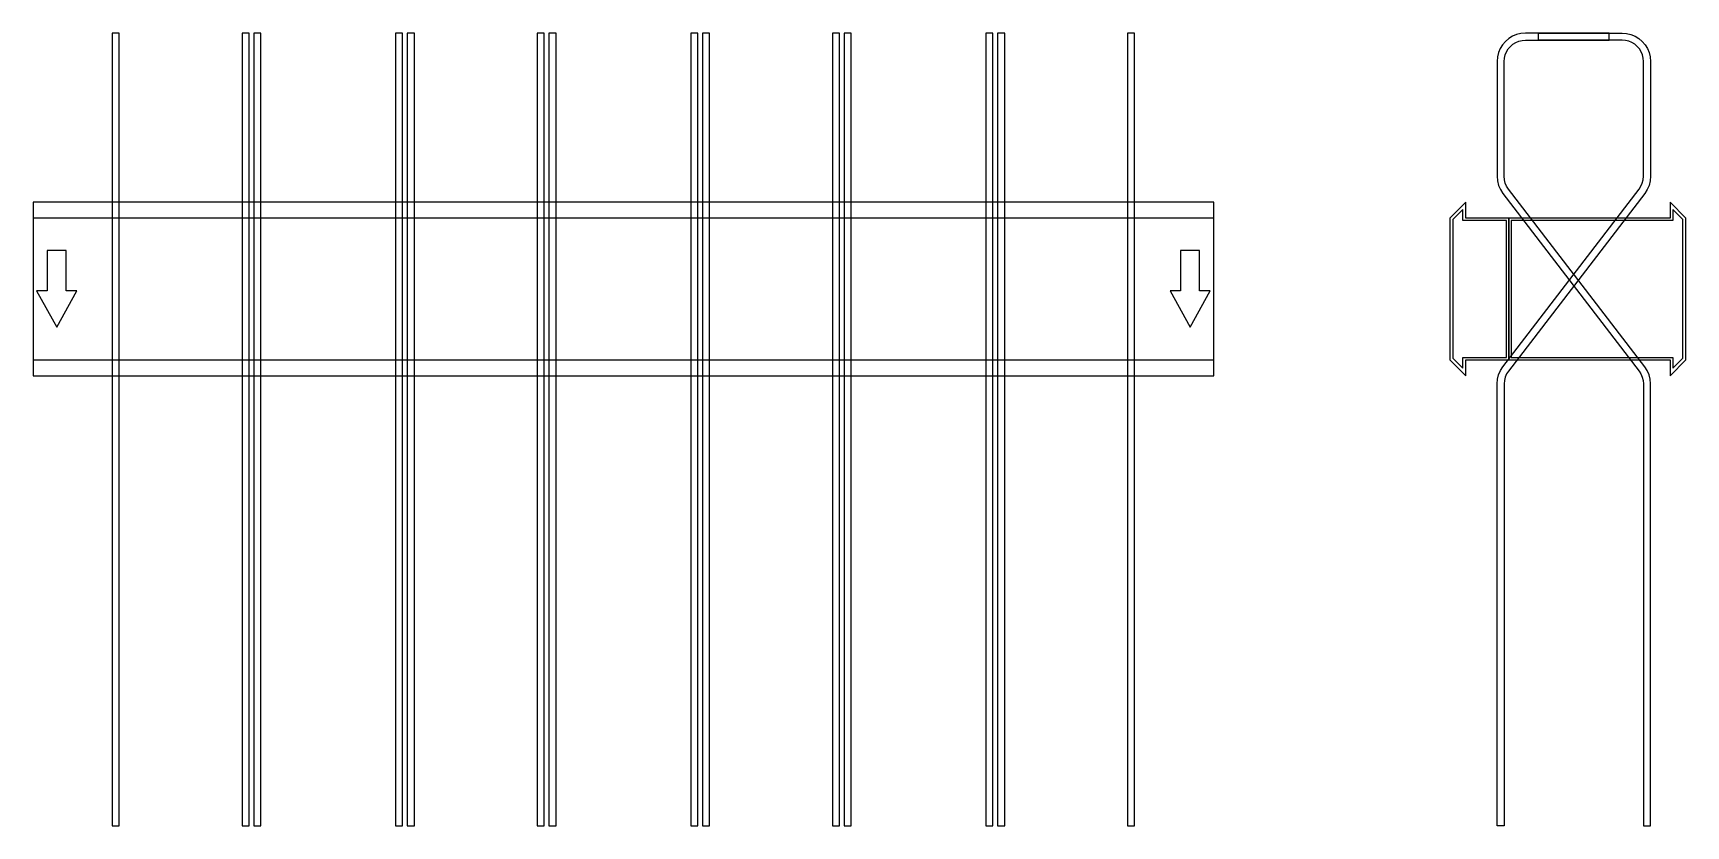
# Model space of a CAD drawing. Extents: x 0 to 1400, y -455 to 217.
import ezdxf

# ---------------------------------------------------------------- set-up
doc = ezdxf.new("R2010")
doc.units = 0
doc.layers.add('Halfen', color=7, linetype='CONTINUOUS')

msp = doc.modelspace()

# ---------------------------------------------------------------- linework, layer by layer
at = {"layer": 'Halfen', "color": 7}
for points in [[(73, -454.728), (73, 216.629), (67, 216.629), (67, -454.728)], [(183, -454.728), (183, 216.629), (177, 216.629), (177, -454.728)], [(193, -454.728), (193, 216.629), (187, 216.629), (187, -454.728)], [(313, -454.728), (313, 216.629), (307, 216.629), (307, -454.728)], [(323, -454.728), (323, 216.629), (317, 216.629), (317, -454.728)], [(433, -454.728), (433, 216.629), (427, 216.629), (427, -454.728)], [(443, -454.728), (443, 216.629), (437, 216.629), (437, -454.728)], [(563, -454.728), (563, 216.629), (557, 216.629), (557, -454.728)], [(573, -454.728), (573, 216.629), (567, 216.629), (567, -454.728)], [(683, -454.728), (683, 216.629), (677, 216.629), (677, -454.728)], [(693, -454.728), (693, 216.629), (687, 216.629), (687, -454.728)], [(813, -454.728), (813, 216.629), (807, 216.629), (807, -454.728)], [(823, -454.728), (823, 216.629), (817, 216.629), (817, -454.728)], [(933, -454.728), (933, 216.629), (927, 216.629), (927, -454.728)], [(1370, -454.728), (1370, -80.478), (1369.679, -76.568), (1368.726, -72.763), (1367.166, -69.164), (1365.04, -65.868), (1249.72, 84.421), (1248.125, 86.894), (1246.955, 89.593), (1246.24, 92.447), (1246, 95.379), (1246, 192.629), (1246.222, 195.445), (1246.881, 198.191), (1247.962, 200.801), (1249.438, 203.209), (1251.272, 205.357), (1253.42, 207.191), (1255.828, 208.667), (1258.438, 209.748), (1261.184, 210.407), (1264, 210.629), (1335, 210.629), (1335, 216.629), (1264, 216.629), (1260.246, 216.333), (1256.584, 215.454), (1253.104, 214.013), (1249.893, 212.045), (1247.029, 209.599), (1244.584, 206.736), (1242.616, 203.525), (1241.175, 200.045), (1240.295, 196.383), (1240, 192.629), (1240, 95.379), (1240.321, 91.47), (1241.274, 87.665), (1242.834, 84.066), (1244.96, 80.769), (1360.28, -69.52), (1361.875, -71.993), (1363.045, -74.692), (1363.76, -77.546), (1364, -80.478), (1364, -454.728)], [(1240, -454.728), (1240, -80.478), (1240.321, -76.568), (1241.274, -72.763), (1242.834, -69.164), (1244.96, -65.868), (1360.28, 84.421), (1361.875, 86.894), (1363.045, 89.593), (1363.76, 92.447), (1364, 95.379), (1364, 192.629), (1363.778, 195.445), (1363.119, 198.191), (1362.038, 200.801), (1360.562, 203.209), (1358.728, 205.357), (1356.58, 207.191), (1354.172, 208.667), (1351.562, 209.748), (1348.816, 210.407), (1346, 210.629), (1275, 210.629), (1275, 216.629), (1346, 216.629), (1349.754, 216.333), (1353.416, 215.454), (1356.896, 214.013), (1360.107, 212.045), (1362.971, 209.599), (1365.416, 206.736), (1367.384, 203.525), (1368.825, 200.045), (1369.705, 196.383), (1370, 192.629), (1370, 95.379), (1369.679, 91.47), (1368.726, 87.665), (1367.166, 84.066), (1365.04, 80.769), (1249.72, -69.52), (1248.125, -71.993), (1246.955, -74.692), (1246.24, -77.546), (1246, -80.478), (1246, -454.728)], [(0, -73.5), (1000, -73.5), (1000, 73.5), (0, 73.5)], [(1250, -60), (1250, 60), (1213.5, 60), (1213.5, 73.5), (1200, 60), (1200, -60), (1213.5, -73.5), (1213.5, -60)], [(1400, -60), (1400, 60), (1386.5, 73.5), (1386.5, 60), (1250, 60), (1250, -60), (1386.5, -60), (1386.5, -73.5)], [(0, -60), (1000, -60), (1000, 60), (0, 60)], [(1248, -58), (1248, 58), (1211, 58), (1211, 67.25), (1202.5, 58.75), (1202.5, -58.75), (1211, -67.25), (1211, -58)], [(1397.5, -58.75), (1397.5, 58.75), (1389, 67.25), (1389, 58), (1252, 58), (1252, -58), (1389, -58), (1389, -67.25)], [(20, -32.5), (37, -1.5), (28, -1.5), (28, 32.5), (12, 32.5), (12, -1.5), (3, -1.5)], [(980, -32.5), (997, -1.5), (988, -1.5), (988, 32.5), (972, 32.5), (972, -1.5), (963, -1.5)]]:
    msp.add_lwpolyline(points, close=True, dxfattribs=at)

doc.saveas('drawing.dxf')
